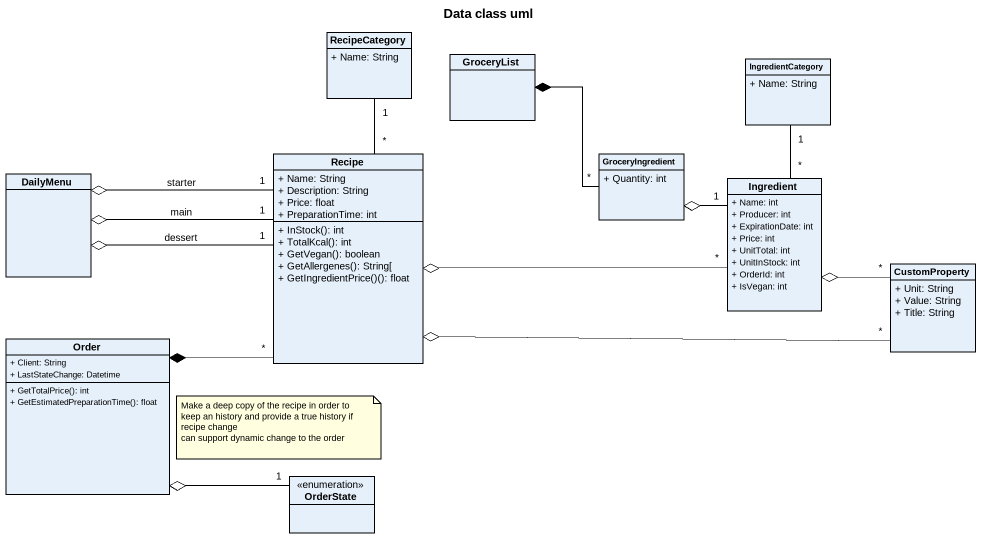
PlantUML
@startuml
title Data class uml
hide circle
hide empty members
skinparam classAttributeIconSize 0
class RecipeCategory {
  + Name: String
}
class GroceryList
class IngredientCategory {
  + Name: String
}
class Recipe {
  + Name: String
  + Description: String
  + Price: float
  + PreparationTime: int
  + InStock(): int
  + TotalKcal(): int
  + GetVegan(): boolean
  + GetAllergenes(): String[
  + GetIngredientPrice()(): float
}
class GroceryIngredient {
  + Quantity: int
}
class DailyMenu
class Ingredient {
  + Name: int
  + Producer: int
  + ExpirationDate: int
  + Price: int
  + UnitTotal: int
  + UnitInStock: int
  + OrderId: int
  + IsVegan: int
}
class CustomProperty {
  + Unit: String
  + Value: String
  + Title: String
}
class Order {
  + Client: String
  + LastStateChange: Datetime
  + GetTotalPrice(): int
  + GetEstimatedPreparationTime(): float
}
enum OrderState
Recipe "*" -up- "1" RecipeCategory
Recipe "1" -left-o DailyMenu : starter
Recipe "1" -left-o DailyMenu : main
Recipe "1" -left-o DailyMenu : dessert
Recipe "*" --* Order
GroceryIngredient "*" -up-* GroceryList
Ingredient "*" -up- "1" IngredientCategory
Ingredient "*" -left-o Recipe
Ingredient "1" -left-o GroceryIngredient
CustomProperty "*" -left-o Recipe
CustomProperty "*" -left-o Ingredient
OrderState "1" -left-o Order
note as N1
  Make a deep copy of the recipe in order to keep an history and provide a true history if recipe change
  can support dynamic change to the order
end note
@enduml
